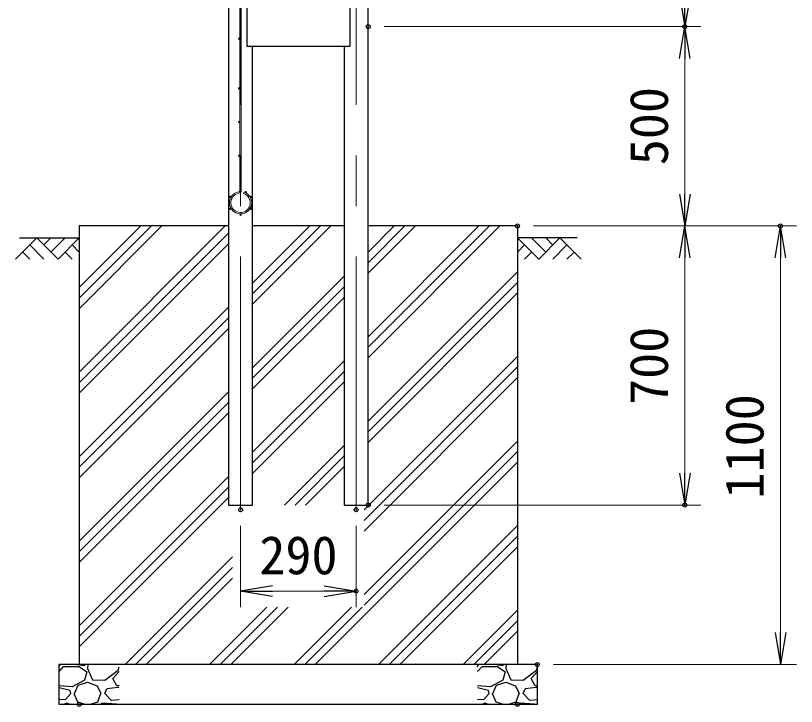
# Model space of a CAD drawing. Units: millimetres, scale not verified. Extents: x -8400 to 8400, y -5940 to 5940.
# Drawn here: x -2454 to -494, y -3622 to -1890 of the extents above; entities that cross this region are included whole.
import ezdxf
from ezdxf.enums import TextEntityAlignment as Align

# ---------------------------------------------------------------- set-up
doc = ezdxf.new("R2010")
doc.units = ezdxf.units.MM
doc.header["$LTSCALE"] = 20
doc.header["$PDMODE"] = 32
doc.header["$PDSIZE"] = 10
doc.linetypes.add('USER1', pattern=[50.8, 31.75, -6.35, 6.35, -6.35])
for name, color, linetype, lineweight in [('0-3_D-STR1', 1, 'Continuous', 25), ('0-4_D-STR-DIM', 7, 'Continuous', 13), ('0-7_D-DCR-HCH', 7, 'Continuous', 13), ('0-8_D-BGD', 7, 'Continuous', 25), ('0-9_D-STR4', 7, 'Continuous', 25), ('0-B_D-STR2', 7, 'Continuous', 13), ('0-C_D-BMK', 2, 'USER1', 13)]:
    doc.layers.add(name, color=color, linetype=linetype, lineweight=lineweight)
doc.layers.add('0-5_0', color=7, linetype='Continuous')
doc.layers.add('0-6_Defpoints', color=7, linetype='Continuous')
doc.styles.add('ＭＳ ゴシック', font='')
doc.styles.get('ＭＳ ゴシック').set_extended_font_data('MS Gothic')

# ---------------------------------------------------------------- blocks, each defined once
blk = doc.blocks.new('_Open')
at = {"layer": '0-5_0'}
blk.add_line((-20, 3.333), (0, 0), dxfattribs=at)
blk.add_lwpolyline([(-20, -3.333), (0, 0), (-20, 0)], dxfattribs=at)

msp = doc.modelspace()

# ---------------------------------------------------------------- linework, layer by layer
at = {"layer": '0-3_D-STR1'}
for p, q in [((-1568.62, -3117), (-1568.62, 2092)), ((-1919.12, -1819.75), (-1919.12, -3117)), ((-1872.87, -1867), (-1872.87, -1967)), ((-1614.87, -1867), (-1614.87, -1967)), ((-1614.87, -1967), (-1872.87, -1967)), ((-1858.62, -3117), (-1858.62, -1967)), ((-1629.12, -1967), (-1629.12, -3117)), ((-1919.12, -3117), (-1858.62, -3117)), ((-1629.12, -3117), (-1568.62, -3117))]:
    msp.add_line(p, q, dxfattribs=at)
at = {"layer": '0-4_D-STR-DIM'}
for p, q in [((-1528.62, -1917), (-733.87, -1917)), ((-1528.62, -1917), (-733.87, -1917)), ((-773.87, -2337), (-773.87, -1997)), ((-1153.87, -2417), (-493.87, -2417)), ((-1153.87, -2417), (-733.87, -2417)), ((-1153.87, -2417), (-733.87, -2417)), ((-773.87, -2497), (-773.87, -3037)), ((-533.87, -3437), (-533.87, -2497)), ((-1528.62, -3117), (-733.87, -3117)), ((-1888.87, -3169), (-1888.87, -3373)), ((-1598.87, -3169), (-1598.87, -3373)), ((-1808.87, -3333), (-1678.87, -3333)), ((-1103.87, -3517), (-493.87, -3517))]:
    msp.add_line(p, q, dxfattribs=at)
at = {"layer": '0-6_Defpoints'}
for p in [(-1568.62, -1917), (-1568.62, -1917), (-773.87, -1917), (-1193.87, -2417), (-1193.87, -2417), (-1193.87, -2417), (-533.87, -2417), (-1568.62, -3117), (-773.87, -3117), (-1888.87, -3129), (-1598.87, -3129), (-1598.87, -3333), (-1143.87, -3517), (-2293.87, -3617), (-1193.87, -3617)]:
    msp.add_point(p, dxfattribs=at)
at = {"layer": '0-7_D-DCR-HCH'}
for p, q in [((-2293.87, -2624.52), (-2086.36, -2417)), ((-2293.87, -2598), (-2112.87, -2417)), ((-2293.87, -2571.48), (-2139.39, -2417)), ((-2293.87, -2783.62), (-1927.26, -2417)), ((-1858.62, -2613.53), (-1662.09, -2417)), ((-1858.62, -2587.01), (-1688.61, -2417)), ((-1858.62, -2560.5), (-1715.12, -2417)), ((-1568.62, -2535.66), (-1449.96, -2417)), ((-1568.62, -2747.79), (-1237.83, -2417)), ((-1568.62, -2509.15), (-1476.48, -2417)), ((-1568.62, -2721.28), (-1264.34, -2417)), ((-1568.62, -2482.63), (-1502.99, -2417)), ((-1568.62, -2694.76), (-1290.86, -2417)), ((-2400.3, -2447), (-2453.51, -2500.21)), ((-2400.3, -2447), (-2347.09, -2500.21)), ((-2382.56, -2464.73), (-2364.82, -2447)), ((-2364.82, -2482.47), (-2329.35, -2447)), ((-2347.09, -2500.21), (-2293.87, -2447)), ((-2293.87, -2810.13), (-1919.12, -2435.38)), ((-1140.66, -2500.21), (-1193.87, -2447)), ((-1122.93, -2482.47), (-1158.4, -2447)), ((-1087.45, -2447), (-1140.66, -2500.21)), ((-1105.1, -2464.83), (-1122.93, -2447)), ((-1087.45, -2447), (-1034.24, -2500.21)), ((-2418.04, -2464.73), (-2382.4, -2500.21)), ((-2311.61, -2464.73), (-2293.87, -2482.39)), ((-2293.87, -2836.65), (-1919.12, -2461.9)), ((-1176.14, -2464.73), (-1193.87, -2482.39)), ((-1069.71, -2464.73), (-1105.35, -2500.21)), ((-2435.77, -2482.47), (-2417.95, -2500.21)), ((-2329.35, -2482.47), (-2311.53, -2500.21)), ((-1158.4, -2482.47), (-1176.22, -2500.21)), ((-1051.98, -2482.47), (-1069.79, -2500.21)), ((-1858.62, -2772.63), (-1629.12, -2543.13)), ((-1568.62, -2906.89), (-1193.87, -2532.14)), ((-1568.62, -2933.41), (-1193.87, -2558.66)), ((-1858.62, -2799.15), (-1629.12, -2569.65)), ((-1568.62, -2959.93), (-1193.87, -2585.18)), ((-1858.62, -2825.66), (-1629.12, -2596.16)), ((-2293.87, -2995.75), (-1919.12, -2621)), ((-2293.87, -3022.26), (-1919.12, -2647.51)), ((-2293.87, -3048.78), (-1919.12, -2674.03)), ((-1858.62, -2984.76), (-1629.12, -2755.26)), ((-1578.87, -3129.28), (-1193.87, -2744.28)), ((-1858.62, -3011.28), (-1629.12, -2781.78)), ((-1578.87, -3155.79), (-1193.87, -2770.79)), ((-1578.87, -3182.31), (-1193.87, -2797.31)), ((-1858.62, -3037.79), (-1629.12, -2808.29)), ((-2293.87, -3207.88), (-1919.12, -2833.13)), ((-2293.87, -3234.4), (-1919.12, -2859.65)), ((-2293.87, -3260.91), (-1919.12, -2886.16)), ((-1578.87, -3341.41), (-1193.87, -2956.41)), ((-1778.73, -3117), (-1629.12, -2967.39)), ((-1752.21, -3117), (-1629.12, -2993.91)), ((-1578.87, -3367.92), (-1193.87, -2982.92)), ((-1701.43, -3517), (-1193.87, -3009.44)), ((-1725.7, -3117), (-1629.12, -3020.43)), ((-2293.87, -3420.01), (-1919.12, -3045.26)), ((-2293.87, -3446.53), (-1919.12, -3071.78)), ((-2293.87, -3473.04), (-1919.12, -3098.29)), ((-1542.33, -3517), (-1193.87, -3168.54)), ((-1515.82, -3517), (-1193.87, -3195.06)), ((-1489.3, -3517), (-1193.87, -3221.57)), ((-2178.73, -3517), (-1908.87, -3247.14)), ((-2152.21, -3517), (-1908.87, -3273.66)), ((-2125.7, -3517), (-1908.87, -3300.18)), ((-1966.6, -3517), (-1822.6, -3373)), ((-1940.08, -3517), (-1796.08, -3373)), ((-1913.56, -3517), (-1769.56, -3373)), ((-1754.46, -3517), (-1610.46, -3373)), ((-1727.95, -3517), (-1583.95, -3373)), ((-1330.2, -3517), (-1193.87, -3380.67)), ((-1303.68, -3517), (-1193.87, -3407.19)), ((-1277.17, -3517), (-1193.87, -3433.7))]:
    msp.add_line(p, q, dxfattribs=at)
at = {"layer": '0-8_D-BGD'}
for p, q in [((-2443.87, -2447), (-2293.87, -2447)), ((-1043.87, -2447), (-1193.87, -2447))]:
    msp.add_line(p, q, dxfattribs=at)
at = {"layer": '0-9_D-STR4'}
for p, q in [((-2293.87, -2417), (-2293.87, -3517)), ((-1919.12, -2417), (-2293.87, -2417)), ((-1629.12, -2417), (-1858.62, -2417)), ((-1193.87, -2417), (-1568.62, -2417)), ((-1193.87, -2417), (-1193.87, -3517)), ((-1143.87, -3517), (-2343.87, -3517)), ((-2343.87, -3523.21), (-2341.89, -3517)), ((-2343.87, -3534.33), (-2332.92, -3522.15)), ((-2332.92, -3522.15), (-2293.92, -3522.15)), ((-2298.34, -3517), (-2280.42, -3519.15)), ((-2293.92, -3522.15), (-2274.42, -3535.65)), ((-2280.42, -3519.15), (-2279.22, -3517)), ((-2272.46, -3517), (-2272.92, -3526.65)), ((-2272.92, -3526.65), (-2260.92, -3555.15)), ((-2196.42, -3531.15), (-2193.87, -3523.21)), ((-1293.87, -3523.21), (-1291.89, -3517)), ((-1293.87, -3534.33), (-1282.92, -3522.15)), ((-1248.34, -3517), (-1230.42, -3519.15)), ((-1230.42, -3519.15), (-1229.22, -3517)), ((-1222.46, -3517), (-1222.92, -3526.65)), ((-1222.92, -3526.65), (-1210.92, -3555.15)), ((-1146.42, -3531.15), (-1143.87, -3523.21)), ((-1143.87, -3617), (-1143.87, -3517)), ((-2274.42, -3535.65), (-2280.42, -3556.65)), ((-2229.42, -3556.65), (-2196.42, -3531.15)), ((-2209.92, -3552.15), (-2193.87, -3534.33)), ((-1224.42, -3535.65), (-1230.42, -3556.65)), ((-1179.42, -3556.65), (-1146.42, -3531.15)), ((-1159.92, -3552.15), (-1143.87, -3534.33)), ((-2280.42, -3556.65), (-2311.92, -3573.15)), ((-2296.92, -3568.65), (-2272.92, -3561.15)), ((-2272.92, -3561.15), (-2248.92, -3570.15)), ((-2260.92, -3555.15), (-2229.42, -3556.65)), ((-2199.42, -3570.15), (-2209.92, -3552.15)), ((-1230.42, -3556.65), (-1261.92, -3573.15)), ((-1246.92, -3568.65), (-1222.92, -3561.15)), ((-1222.92, -3561.15), (-1198.92, -3570.15)), ((-1210.92, -3555.15), (-1179.42, -3556.65)), ((-1149.42, -3570.15), (-1159.92, -3552.15)), ((-2311.92, -3573.15), (-2343.87, -3570.59)), ((-2316.42, -3582.15), (-2343.87, -3575.28)), ((-2314.92, -3589.65), (-2316.42, -3582.15)), ((-2305.92, -3589.65), (-2296.92, -3568.65)), ((-2248.92, -3570.15), (-2239.92, -3589.65)), ((-2229.42, -3589.65), (-2224.92, -3577.65)), ((-2196.42, -3574.65), (-2224.92, -3577.65)), ((-2193.87, -3570.59), (-2199.42, -3570.15)), ((-2193.87, -3575.28), (-2196.42, -3574.65)), ((-1261.92, -3573.15), (-1293.87, -3570.59)), ((-1266.42, -3582.15), (-1293.87, -3575.28)), ((-1264.92, -3589.65), (-1266.42, -3582.15)), ((-1255.92, -3589.65), (-1246.92, -3568.65)), ((-1198.92, -3570.15), (-1189.92, -3589.65)), ((-1179.42, -3589.65), (-1174.92, -3577.65)), ((-1146.42, -3574.65), (-1174.92, -3577.65)), ((-1143.87, -3570.59), (-1149.42, -3570.15)), ((-1143.87, -3575.28), (-1146.42, -3574.65)), ((-2328.42, -3604.65), (-2343.87, -3605.99)), ((-2314.92, -3589.65), (-2328.42, -3604.65)), ((-2307.42, -3589.65), (-2298.42, -3610.65)), ((-2247.42, -3610.65), (-2239.92, -3589.65)), ((-2212.92, -3607.65), (-2229.42, -3589.65)), ((-1278.42, -3604.65), (-1293.87, -3605.99)), ((-1264.92, -3589.65), (-1278.42, -3604.65)), ((-1257.42, -3589.65), (-1248.42, -3610.65)), ((-1197.42, -3610.65), (-1189.92, -3589.65)), ((-1162.92, -3607.65), (-1179.42, -3589.65)), ((-2325.42, -3613.65), (-2333.23, -3617)), ((-2315.37, -3617), (-2325.42, -3613.65)), ((-2298.42, -3610.65), (-2276.83, -3617)), ((-2269, -3617), (-2247.42, -3610.65)), ((-2236.92, -3613.65), (-2240.58, -3617)), ((-2200.92, -3616.65), (-2236.92, -3613.65)), ((-2193.87, -3605.99), (-2212.92, -3607.65)), ((-2200.7, -3617), (-2200.92, -3616.65)), ((-1275.42, -3613.65), (-1283.23, -3617)), ((-1265.37, -3617), (-1275.42, -3613.65)), ((-1248.42, -3610.65), (-1226.83, -3617)), ((-1219, -3617), (-1197.42, -3610.65)), ((-1186.92, -3613.65), (-1190.58, -3617)), ((-1150.92, -3616.65), (-1186.92, -3613.65)), ((-1143.87, -3605.99), (-1162.92, -3607.65)), ((-1150.7, -3617), (-1150.92, -3616.65))]:
    msp.add_line(p, q, dxfattribs=at)
for points in [[(-1143.87, -3617), (-2343.87, -3617), (-2343.87, -3517)], [(-1282.92, -3522.15), (-1243.92, -3522.15), (-1224.42, -3535.65)]]:
    msp.add_lwpolyline(points, dxfattribs=at)
at = {"layer": '0-B_D-STR2'}
for p, q in [((-1890.67, -1402), (-1890.67, -2327.86)), ((-1887.07, -1402), (-1887.07, -2327.86)), ((-1881.9, -2335.61), (-1880.87, -2332.16))]:
    msp.add_line(p, q, dxfattribs=at)
for centre in [(-1892.47, -1947), (-1892.47, -2072), (-1892.47, -2156.5), (-1892.47, -2241), (-1875.76, -2332.24), (-1914.68, -2344.1), (-1863.07, -2344.1), (-1914.68, -2373.9), (-1888.87, -2388.8), (-1863.07, -2373.9)]:
    msp.add_circle(centre, 1.8, dxfattribs=at)
for centre, radius, start, end in [((-1888.87, -2359), 28, 99.83934, 73.39579), ((-1894.27, -2327.86), 3.6, 279.83934, 0), ((-1894.27, -2327.86), 7.2, 279.83934, 0), ((-1888.87, -2359), 24.4, 99.83934, 73.39579)]:
    msp.add_arc(centre, radius, start, end, dxfattribs=at)
at = {"layer": '0-C_D-BMK'}
for p, q in [((-1888.87, -3129), (-1888.87, 3598)), ((-1598.87, -3129), (-1598.87, 2114))]:
    msp.add_line(p, q, dxfattribs=at)

# ---------------------------------------------------------------- block references
at = {"layer": '0-4_D-STR-DIM', "xscale": 4, "yscale": 4}
for p, rotation in [((-773.87, -1917), 270), ((-773.87, -1917), 90), ((-773.87, -2417), 270), ((-773.87, -2417), 90), ((-533.87, -2417), 90), ((-773.87, -3117), 270), ((-1888.87, -3333), 180), ((-533.87, -3517), 270)]:
    msp.add_blockref('_Open', p, dxfattribs=dict(at, rotation=rotation))
msp.add_blockref('_Open', (-1598.87, -3333), dxfattribs=at)

# ---------------------------------------------------------------- texts
at = {"layer": '0-4_D-STR-DIM', "style": 'ＭＳ ゴシック'}
for s, p in [('500', (-787.37, -2264.75)), ('700', (-787.37, -2866)), ('1100', (-547.37, -3100.8))]:
    msp.add_text(s, height=96.19, rotation=90, dxfattribs=at).set_placement(p, align=Align.BOTTOM_LEFT)
msp.add_text('290', height=96.19, dxfattribs=at).set_placement((-1841.87, -3319.5), align=Align.BOTTOM_LEFT)

doc.saveas('drawing.dxf')
